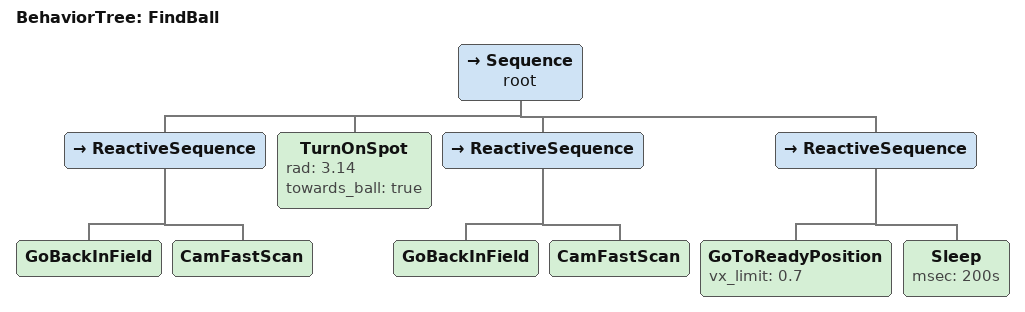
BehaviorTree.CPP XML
<!-- 摄像头跟踪球 -->

<root BTCPP_format="4" >
  <BehaviorTree ID="FindBall">
     <Sequence name="root">
        <ReactiveSequence>
            <GoBackInField />
            <CamFastScan />
        </ReactiveSequence>
        <TurnOnSpot rad="3.14"  towards_ball="true"/>
        <ReactiveSequence>
            <GoBackInField />
            <CamFastScan />
        </ReactiveSequence>
        <ReactiveSequence>
          <GoToReadyPosition  vx_limit="0.7" />
          <Sleep msec="200s" />
        </ReactiveSequence>
      </Sequence>
  </BehaviorTree>
</root>
